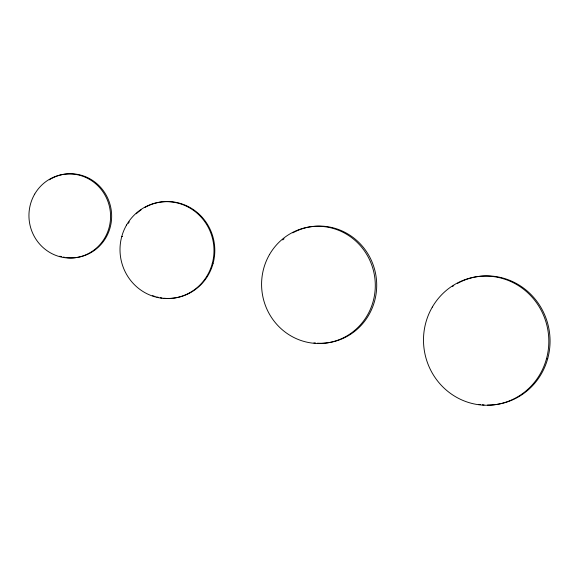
<?xml version="1.0" encoding="UTF-8"?>
<svg xmlns="http://www.w3.org/2000/svg" width="579" height="579" viewBox="0 0 579 579"><rect width="100%" height="100%" fill="white"/><g stroke="black" fill="none" stroke-linecap="round" stroke-linejoin="round"><path stroke-width="0.87" d="M80.814 175.589L81.892 175.423M179.722 203.605L180.532 203.475M121.756 236.543L122.567 236.42M333.837 228.633L335.248 228.408M212.24 263.684L213.058 263.554M154.275 296.622L155.085 296.491A48.484 46.964 81.1 0 1 152.581 295.666M503.129 278.658L504.352 278.47M546.489 358.763L547.712 358.567M484.044 404.945A64.645 62.619 81.1 0 1 482.321 404.808M480.599 404.62A64.645 62.619 81.1 0 1 478.876 404.388M452.329 286.591A64.645 62.619 81.1 0 1 453.777 285.628M457.475 283.421A64.645 62.619 81.1 0 1 548.118 325.137A64.645 62.619 81.1 0 1 487.475 405.068M292.793 232.859A58.653 56.814 81.1 0 1 375.257 272.065A58.653 56.814 81.1 0 1 317.415 343.202M315.671 343.079A58.653 56.814 81.1 0 1 313.919 342.906M282.718 239.923A58.653 56.814 81.1 0 1 284.065 238.78M166.361 298.395A48.484 46.964 81.1 0 1 163.734 298.207M161.975 297.997A48.484 46.964 81.1 0 1 160.231 297.722M158.494 297.374A48.484 46.964 81.1 0 1 156.779 296.962M128.321 223.32A48.484 46.964 81.1 0 1 129.298 221.829M136.26 213.76A48.484 46.964 81.1 0 1 141.095 209.859M144.815 207.506A48.484 46.964 81.1 0 1 213.354 238.483A48.484 46.964 81.1 0 1 167.23 298.417M51.647 178.491A42.101 40.783 81.1 0 1 110.878 208.056A42.101 40.783 81.1 0 1 66.788 257.633M65.014 257.394A42.101 40.783 81.1 0 1 63.249 257.076M61.504 256.671A42.101 40.783 81.1 0 1 59.789 256.2M49.345 179.83A42.101 40.783 81.1 0 1 50.872 178.918M432.281 307.145A64.645 62.619 81.1 0 0 485.39 405.249A64.645 62.619 81.1 0 0 540.815 309.613A64.645 62.619 81.1 0 0 432.281 307.145M269.553 254.478A58.653 56.814 81.1 0 0 317.741 343.492A58.653 56.814 81.1 0 0 368.034 256.721A58.653 56.814 81.1 0 0 269.553 254.478M126.591 224.97A48.484 46.964 81.1 0 0 166.419 298.547A48.484 46.964 81.1 0 0 207.991 226.823A48.484 46.964 81.1 0 0 126.591 224.97M34.668 194.146A42.101 40.783 81.1 0 0 69.256 258.046A42.101 40.783 81.1 0 0 105.356 195.753A42.101 40.783 81.1 0 0 34.668 194.146"/></g></svg>
